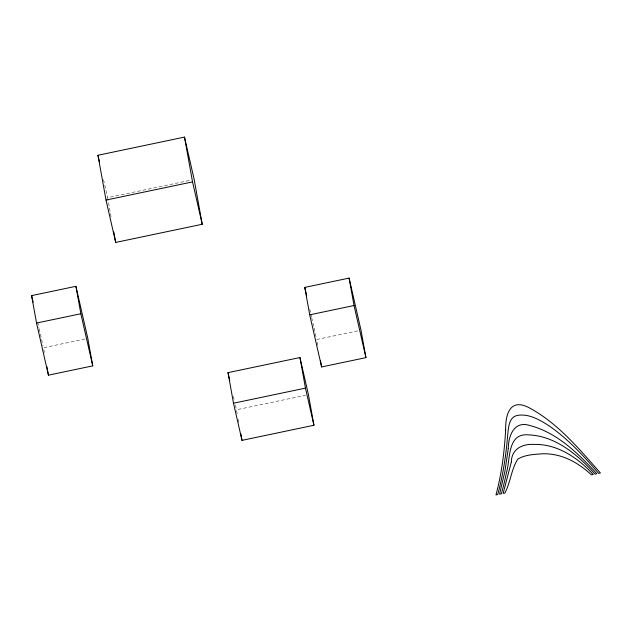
<?xml version="1.0" encoding="UTF-8"?>
<svg xmlns="http://www.w3.org/2000/svg" width="632" height="632" viewBox="0 0 632 632"><rect width="100%" height="100%" fill="white"/><g stroke="black" fill="none" stroke-linecap="round" stroke-linejoin="round"><path stroke-width="0.47" stroke-dasharray="3.16 2.37" d="M111.066 216.697L107.638 197.634L191.283 180.081M84.925 339.036L43.505 347.734L44.351 352.466M316.687 339.51L359.071 330.615M237.174 413.604L236.487 409.781L305.556 395.284M309.759 309.19L311.489 316.774M311.71 317.722L313.875 327.194M314.088 328.142L316.466 338.562M233.437 396.446L234.093 399.305M235.396 405.017L236.487 409.781M103.545 179.749L107.638 197.634M37.659 322.146L38.955 327.834M39.176 328.782L43.071 345.838M317.201 342.347L317.706 345.19M238.201 419.34L238.722 422.2"/><path stroke-width="0.95" d="M97.96 155.267L184.489 137.097L194.166 179.472L202.224 224.265L115.695 242.427L106.018 200.06L97.96 155.267L99.461 161.855M106.018 200.06L192.547 181.898L184.489 137.097M31.6 295.618L75.911 286.32L87.816 338.428L92.754 365.865L48.435 375.163L36.538 323.055L31.6 295.618L33.117 302.254M36.538 323.055L80.849 313.748L75.911 286.32M304.782 287.394L349.101 278.096L360.998 330.212L365.936 357.641L321.625 366.947L309.72 314.831L304.782 287.394L306.733 295.926M309.72 314.831L354.031 305.533L349.101 278.096M228.002 372.643L299.955 357.538L308.432 394.676L313.938 425.257L241.985 440.362L233.508 403.224L228.002 372.643L229.74 380.259M233.508 403.224L305.454 388.119L299.955 357.538M354.031 305.533L365.936 357.641M305.454 388.119L313.938 425.257M192.547 181.898L202.224 224.265M80.849 313.748L92.754 365.865M320.432 360.327L321.625 366.947M240.784 433.671L241.985 440.362M113.807 231.944L115.695 242.427M46.902 366.655L48.435 375.163M505.655 429.934C504.376 451.825 501.697 473.692 495.978 494.903L497.771 494.524C503.04 475.003 506.082 454.961 507.717 434.832C508.507 427.706 508.744 416.915 517.711 415.35C529.284 413.541 540.091 420.067 549.421 426.079C568.176 439.145 583.826 456.067 598.607 473.352L600.4 472.981C579.26 449.091 558.127 423.44 529.648 408.035C510.387 397.52 505.379 413.778 505.655 429.934M508.294 448.53L504.897 471.393L499.564 494.145L501.35 493.774A437.526 344.78 -10.2 0 0 506.374 472.957C510.656 459.424 506.856 432.786 528.581 434.871C555.56 435.922 577.909 454.858 595.028 474.111L596.821 473.731C578.335 453.555 557.282 432.683 530.019 425.565C514.164 420.272 508.341 435.788 508.294 448.53M511.343 461.984L503.143 493.394L504.936 493.023C510.522 482.256 511.296 469.236 517.829 459.077C525.295 454.542 534.712 454.416 543.22 453.744A50.015 39.413 -10.2 0 1 554.857 454.795C568.8 457.465 581.171 465.318 591.441 474.861L593.235 474.482C578.114 457.963 557.4 443.806 534.143 444.422C522.443 443.704 511.525 448.957 511.343 461.984"/></g></svg>
